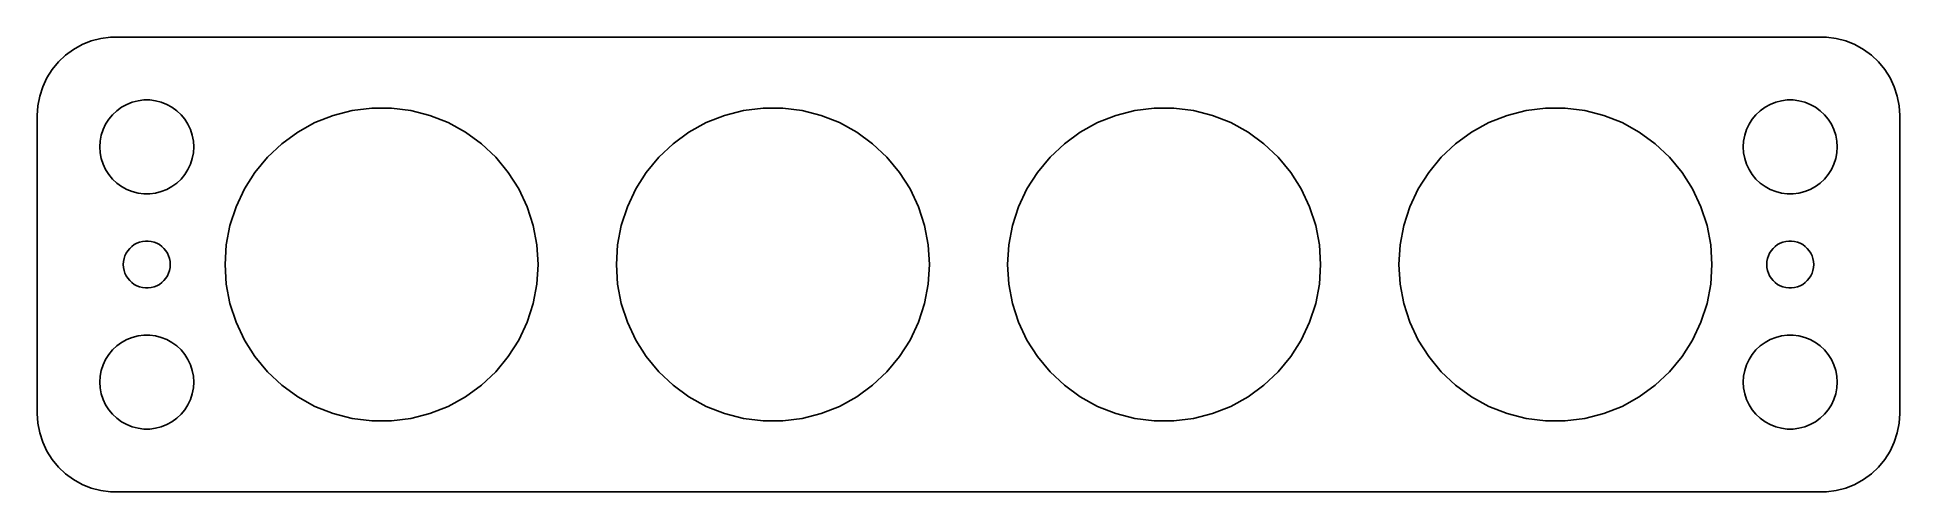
# Model space of a CAD drawing. Header units: metres. Extents: x -60 to 60, y 25 to 53.
import ezdxf

# ---------------------------------------------------------------- set-up
doc = ezdxf.new("R2010")
doc.units = ezdxf.units.M

msp = doc.modelspace()

# ---------------------------------------------------------------- linework, layer by layer
for p, q in [((-57.1791, 52.7216), (-57.6871, 52.3526)), ((-56.6289, 53.0241), (-57.1791, 52.7216)), ((-56.0451, 53.2553), (-56.6289, 53.0241)), ((-55.4369, 53.4114), (-56.0451, 53.2553)), ((-54.8139, 53.4901), (-55.4369, 53.4114)), ((54.8139, 53.4901), (-54.8139, 53.4901)), ((55.4369, 53.4114), (54.8139, 53.4901)), ((56.0451, 53.2553), (55.4369, 53.4114)), ((56.6289, 53.0241), (56.0451, 53.2553)), ((57.1791, 52.7216), (56.6289, 53.0241)), ((57.6871, 52.3526), (57.1791, 52.7216)), ((-58.5451, 51.4389), (-58.8815, 50.9088)), ((-58.1448, 51.9227), (-58.5451, 51.4389)), ((-57.6871, 52.3526), (-58.1448, 51.9227)), ((58.1448, 51.9227), (57.6871, 52.3526)), ((58.5451, 51.4389), (58.1448, 51.9227)), ((58.8815, 50.9088), (58.5451, 51.4389)), ((-59.1489, 50.3406), (-59.3429, 49.7434)), ((-58.8815, 50.9088), (-59.1489, 50.3406)), ((59.1489, 50.3406), (58.8815, 50.9088)), ((59.3429, 49.7434), (59.1489, 50.3406)), ((-59.4606, 49.1267), (-59.5, 48.5)), ((-59.3429, 49.7434), (-59.4606, 49.1267)), ((-54.6869, 48.5536), (-54.4123, 48.8115)), ((-54.4123, 48.8115), (-54.1075, 49.033)), ((-54.1075, 49.033), (-53.7773, 49.2145)), ((-53.7773, 49.2145), (-53.427, 49.3532)), ((-53.427, 49.3532), (-53.0621, 49.4469)), ((-53.0621, 49.4469), (-52.6884, 49.4941)), ((-52.6884, 49.4941), (-52.3116, 49.4941)), ((-52.3116, 49.4941), (-51.9379, 49.4469)), ((-51.9379, 49.4469), (-51.5729, 49.3532)), ((-51.5729, 49.3532), (-51.2227, 49.2145)), ((-51.2227, 49.2145), (-50.8925, 49.033)), ((-50.8925, 49.033), (-50.5877, 48.8115)), ((-50.5877, 48.8115), (-50.3131, 48.5536)), ((-40.5902, 48.5106), (-39.3738, 48.8229)), ((-39.3738, 48.8229), (-38.1279, 48.9803)), ((-38.1279, 48.9803), (-36.8721, 48.9803)), ((-36.8721, 48.9803), (-35.6262, 48.8229)), ((-35.6262, 48.8229), (-34.4098, 48.5106)), ((-15.5902, 48.5106), (-14.3738, 48.8229)), ((-14.3738, 48.8229), (-13.1279, 48.9803)), ((-13.1279, 48.9803), (-11.8721, 48.9803)), ((-11.8721, 48.9803), (-10.6262, 48.8229)), ((-10.6262, 48.8229), (-9.40982, 48.5106)), ((9.40982, 48.5106), (10.6262, 48.8229)), ((10.6262, 48.8229), (11.8721, 48.9803)), ((11.8721, 48.9803), (13.1279, 48.9803)), ((13.1279, 48.9803), (14.3738, 48.8229)), ((14.3738, 48.8229), (15.5902, 48.5106)), ((34.4098, 48.5106), (35.6262, 48.8229)), ((35.6262, 48.8229), (36.8721, 48.9803)), ((36.8721, 48.9803), (38.1279, 48.9803)), ((38.1279, 48.9803), (39.3738, 48.8229)), ((39.3738, 48.8229), (40.5902, 48.5106)), ((50.3131, 48.5536), (50.5877, 48.8115)), ((50.5877, 48.8115), (50.8925, 49.033)), ((50.8925, 49.033), (51.2227, 49.2145)), ((51.2227, 49.2145), (51.5729, 49.3532)), ((51.5729, 49.3532), (51.9379, 49.4469)), ((51.9379, 49.4469), (52.3116, 49.4941)), ((52.3116, 49.4941), (52.6884, 49.4941)), ((52.6884, 49.4941), (53.0621, 49.4469)), ((53.0621, 49.4469), (53.427, 49.3532)), ((53.427, 49.3532), (53.7773, 49.2145)), ((53.7773, 49.2145), (54.1075, 49.033)), ((54.1075, 49.033), (54.4123, 48.8115)), ((54.4123, 48.8115), (54.6869, 48.5536)), ((59.4606, 49.1267), (59.3429, 49.7434)), ((59.5, 48.5), (59.4606, 49.1267)), ((-59.5, 48.5), (-59.5, 29.5)), ((-55.4057, 47.2461), (-55.2893, 47.6044)), ((-55.2893, 47.6044), (-55.1289, 47.9453)), ((-55.1289, 47.9453), (-54.927, 48.2634)), ((-54.927, 48.2634), (-54.6869, 48.5536)), ((-50.3131, 48.5536), (-50.0729, 48.2634)), ((-50.0729, 48.2634), (-49.8711, 47.9453)), ((-49.8711, 47.9453), (-49.7107, 47.6044)), ((-49.7107, 47.6044), (-49.5942, 47.2461)), ((-42.8583, 47.4433), (-41.7578, 48.0483)), ((-41.7578, 48.0483), (-40.5902, 48.5106)), ((-34.4098, 48.5106), (-33.2422, 48.0483)), ((-33.2422, 48.0483), (-32.1417, 47.4433)), ((-17.8583, 47.4433), (-16.7578, 48.0483)), ((-16.7578, 48.0483), (-15.5902, 48.5106)), ((-9.40982, 48.5106), (-8.2422, 48.0483)), ((-8.2422, 48.0483), (-7.14172, 47.4433)), ((7.14172, 47.4433), (8.2422, 48.0483)), ((8.2422, 48.0483), (9.40982, 48.5106)), ((15.5902, 48.5106), (16.7578, 48.0483)), ((16.7578, 48.0483), (17.8583, 47.4433)), ((32.1417, 47.4433), (33.2422, 48.0483)), ((33.2422, 48.0483), (34.4098, 48.5106)), ((40.5902, 48.5106), (41.7578, 48.0483)), ((41.7578, 48.0483), (42.8583, 47.4433)), ((49.5942, 47.2461), (49.7107, 47.6044)), ((49.7107, 47.6044), (49.8711, 47.9453)), ((49.8711, 47.9453), (50.0729, 48.2634)), ((50.0729, 48.2634), (50.3131, 48.5536)), ((54.6869, 48.5536), (54.927, 48.2634)), ((54.927, 48.2634), (55.1289, 47.9453)), ((55.1289, 47.9453), (55.2893, 47.6044)), ((55.2893, 47.6044), (55.4057, 47.2461)), ((59.5, 29.5), (59.5, 48.5)), ((-55.5, 46.5), (-55.4763, 46.876)), ((-55.4763, 46.124), (-55.5, 46.5)), ((-55.4763, 46.876), (-55.4057, 47.2461)), ((-49.5942, 47.2461), (-49.5237, 46.876)), ((-49.5237, 46.876), (-49.5, 46.5)), ((-49.5, 46.5), (-49.5237, 46.124)), ((-44.7897, 45.8455), (-43.8742, 46.7051)), ((-43.8742, 46.7051), (-42.8583, 47.4433)), ((-32.1417, 47.4433), (-31.1257, 46.7051)), ((-31.1257, 46.7051), (-30.2103, 45.8455)), ((-19.7897, 45.8455), (-18.8742, 46.7051)), ((-18.8742, 46.7051), (-17.8583, 47.4433)), ((-7.14172, 47.4433), (-6.12575, 46.7051)), ((-6.12575, 46.7051), (-5.21031, 45.8455)), ((5.21031, 45.8455), (6.12575, 46.7051)), ((6.12575, 46.7051), (7.14172, 47.4433)), ((17.8583, 47.4433), (18.8742, 46.7051)), ((18.8742, 46.7051), (19.7897, 45.8455)), ((30.2103, 45.8455), (31.1257, 46.7051)), ((31.1257, 46.7051), (32.1417, 47.4433)), ((42.8583, 47.4433), (43.8742, 46.7051)), ((43.8742, 46.7051), (44.7897, 45.8455)), ((49.5, 46.5), (49.5237, 46.876)), ((49.5237, 46.124), (49.5, 46.5)), ((49.5237, 46.876), (49.5942, 47.2461)), ((55.4057, 47.2461), (55.4763, 46.876)), ((55.4763, 46.876), (55.5, 46.5)), ((55.5, 46.5), (55.4763, 46.124)), ((-55.4057, 45.7539), (-55.4763, 46.124)), ((-55.2893, 45.3956), (-55.4057, 45.7539)), ((-55.1289, 45.0547), (-55.2893, 45.3956)), ((-49.7107, 45.3956), (-49.8711, 45.0547)), ((-49.5942, 45.7539), (-49.7107, 45.3956)), ((-49.5237, 46.124), (-49.5942, 45.7539)), ((-45.5902, 44.8778), (-44.7897, 45.8455)), ((-30.2103, 45.8455), (-29.4098, 44.8778)), ((-20.5902, 44.8778), (-19.7897, 45.8455)), ((-5.21031, 45.8455), (-4.40982, 44.8778)), ((4.40982, 44.8778), (5.21031, 45.8455)), ((19.7897, 45.8455), (20.5902, 44.8778)), ((29.4098, 44.8778), (30.2103, 45.8455)), ((44.7897, 45.8455), (45.5902, 44.8778)), ((49.5942, 45.7539), (49.5237, 46.124)), ((49.7107, 45.3956), (49.5942, 45.7539)), ((49.8711, 45.0547), (49.7107, 45.3956)), ((55.2893, 45.3956), (55.1289, 45.0547)), ((55.4057, 45.7539), (55.2893, 45.3956)), ((55.4763, 46.124), (55.4057, 45.7539)), ((-54.927, 44.7366), (-55.1289, 45.0547)), ((-54.6869, 44.4464), (-54.927, 44.7366)), ((-54.4123, 44.1884), (-54.6869, 44.4464)), ((-54.1075, 43.967), (-54.4123, 44.1884)), ((-50.5877, 44.1884), (-50.8925, 43.967)), ((-50.3131, 44.4464), (-50.5877, 44.1884)), ((-50.0729, 44.7366), (-50.3131, 44.4464)), ((-49.8711, 45.0547), (-50.0729, 44.7366)), ((-46.2631, 43.8175), (-45.5902, 44.8778)), ((-29.4098, 44.8778), (-28.7369, 43.8175)), ((-21.2631, 43.8175), (-20.5902, 44.8778)), ((-4.40982, 44.8778), (-3.73692, 43.8175)), ((3.73692, 43.8175), (4.40982, 44.8778)), ((20.5902, 44.8778), (21.2631, 43.8175)), ((28.7369, 43.8175), (29.4098, 44.8778)), ((45.5902, 44.8778), (46.2631, 43.8175)), ((50.0729, 44.7366), (49.8711, 45.0547)), ((50.3131, 44.4464), (50.0729, 44.7366)), ((50.5877, 44.1884), (50.3131, 44.4464)), ((50.8925, 43.967), (50.5877, 44.1884)), ((54.4123, 44.1884), (54.1075, 43.967)), ((54.6869, 44.4464), (54.4123, 44.1884)), ((54.927, 44.7366), (54.6869, 44.4464)), ((55.1289, 45.0547), (54.927, 44.7366)), ((-53.7773, 43.7855), (-54.1075, 43.967)), ((-53.427, 43.6468), (-53.7773, 43.7855)), ((-53.0621, 43.5531), (-53.427, 43.6468)), ((-52.6884, 43.5059), (-53.0621, 43.5531)), ((-52.3116, 43.5059), (-52.6884, 43.5059)), ((-51.9379, 43.5531), (-52.3116, 43.5059)), ((-51.5729, 43.6468), (-51.9379, 43.5531)), ((-51.2227, 43.7855), (-51.5729, 43.6468)), ((-50.8925, 43.967), (-51.2227, 43.7855)), ((-46.7978, 42.6812), (-46.2631, 43.8175)), ((-28.7369, 43.8175), (-28.2022, 42.6812)), ((-21.7978, 42.6812), (-21.2631, 43.8175)), ((-3.73692, 43.8175), (-3.20222, 42.6812)), ((3.20222, 42.6812), (3.73692, 43.8175)), ((21.2631, 43.8175), (21.7978, 42.6812)), ((28.2022, 42.6812), (28.7369, 43.8175)), ((46.2631, 43.8175), (46.7978, 42.6812)), ((51.2227, 43.7855), (50.8925, 43.967)), ((51.5729, 43.6468), (51.2227, 43.7855)), ((51.9379, 43.5531), (51.5729, 43.6468)), ((52.3116, 43.5059), (51.9379, 43.5531)), ((52.6884, 43.5059), (52.3116, 43.5059)), ((53.0621, 43.5531), (52.6884, 43.5059)), ((53.427, 43.6468), (53.0621, 43.5531)), ((53.7773, 43.7855), (53.427, 43.6468)), ((54.1075, 43.967), (53.7773, 43.7855)), ((-47.1858, 41.4869), (-46.7978, 42.6812)), ((-28.2022, 42.6812), (-27.8142, 41.4869)), ((-22.1858, 41.4869), (-21.7978, 42.6812)), ((-3.20222, 42.6812), (-2.81416, 41.4869)), ((2.81416, 41.4869), (3.20222, 42.6812)), ((21.7978, 42.6812), (22.1858, 41.4869)), ((27.8142, 41.4869), (28.2022, 42.6812)), ((46.7978, 42.6812), (47.1858, 41.4869)), ((-52.9635, 40.4266), (-52.7811, 40.4734)), ((-52.7811, 40.4734), (-52.5942, 40.497)), ((-52.5942, 40.497), (-52.4058, 40.497)), ((-52.4058, 40.497), (-52.2189, 40.4734)), ((-52.2189, 40.4734), (-52.0365, 40.4266)), ((-47.4211, 40.2533), (-47.1858, 41.4869)), ((-27.8142, 41.4869), (-27.5788, 40.2533)), ((-22.4211, 40.2533), (-22.1858, 41.4869)), ((-2.81416, 41.4869), (-2.57884, 40.2533)), ((2.57884, 40.2533), (2.81416, 41.4869)), ((22.1858, 41.4869), (22.4211, 40.2533)), ((27.5788, 40.2533), (27.8142, 41.4869)), ((47.1858, 41.4869), (47.4211, 40.2533)), ((52.0365, 40.4266), (52.2189, 40.4734)), ((52.2189, 40.4734), (52.4058, 40.497)), ((52.4058, 40.497), (52.5942, 40.497)), ((52.5942, 40.497), (52.7811, 40.4734)), ((52.7811, 40.4734), (52.9635, 40.4266)), ((-53.9882, 39.188), (-53.9529, 39.373)), ((-53.9529, 39.373), (-53.8947, 39.5522)), ((-53.8947, 39.5522), (-53.8145, 39.7226)), ((-53.8145, 39.7226), (-53.7135, 39.8817)), ((-53.7135, 39.8817), (-53.5934, 40.0268)), ((-53.5934, 40.0268), (-53.4561, 40.1558)), ((-53.4561, 40.1558), (-53.3037, 40.2665)), ((-53.3037, 40.2665), (-53.1387, 40.3572)), ((-53.1387, 40.3572), (-52.9635, 40.4266)), ((-52.0365, 40.4266), (-51.8613, 40.3572)), ((-51.8613, 40.3572), (-51.6963, 40.2665)), ((-51.6963, 40.2665), (-51.5439, 40.1558)), ((-51.5439, 40.1558), (-51.4065, 40.0268)), ((-51.4065, 40.0268), (-51.2865, 39.8817)), ((-51.2865, 39.8817), (-51.1855, 39.7226)), ((-51.1855, 39.7226), (-51.1053, 39.5522)), ((-51.1053, 39.5522), (-51.0471, 39.373)), ((-51.0471, 39.373), (-51.0118, 39.188)), ((-47.5, 39), (-47.4211, 40.2533)), ((-27.5788, 40.2533), (-27.5, 39)), ((-22.5, 39), (-22.4211, 40.2533)), ((-2.57884, 40.2533), (-2.5, 39)), ((2.5, 39), (2.57884, 40.2533)), ((22.4211, 40.2533), (22.5, 39)), ((27.5, 39), (27.5788, 40.2533)), ((47.4211, 40.2533), (47.5, 39)), ((51.0118, 39.188), (51.0471, 39.373)), ((51.0471, 39.373), (51.1053, 39.5522)), ((51.1053, 39.5522), (51.1855, 39.7226)), ((51.1855, 39.7226), (51.2865, 39.8817)), ((51.2865, 39.8817), (51.4065, 40.0268)), ((51.4065, 40.0268), (51.5439, 40.1558)), ((51.5439, 40.1558), (51.6963, 40.2665)), ((51.6963, 40.2665), (51.8613, 40.3572)), ((51.8613, 40.3572), (52.0365, 40.4266)), ((52.9635, 40.4266), (53.1387, 40.3572)), ((53.1387, 40.3572), (53.3037, 40.2665)), ((53.3037, 40.2665), (53.4561, 40.1558)), ((53.4561, 40.1558), (53.5934, 40.0268)), ((53.5934, 40.0268), (53.7135, 39.8817)), ((53.7135, 39.8817), (53.8145, 39.7226)), ((53.8145, 39.7226), (53.8947, 39.5522)), ((53.8947, 39.5522), (53.9529, 39.373)), ((53.9529, 39.373), (53.9882, 39.188)), ((-54, 39), (-53.9882, 39.188)), ((-53.9882, 38.812), (-54, 39)), ((-53.9529, 38.627), (-53.9882, 38.812)), ((-53.8947, 38.4478), (-53.9529, 38.627)), ((-53.8145, 38.2774), (-53.8947, 38.4478)), ((-53.7135, 38.1183), (-53.8145, 38.2774)), ((-53.5934, 37.9732), (-53.7135, 38.1183)), ((-51.2865, 38.1183), (-51.4065, 37.9732)), ((-51.1855, 38.2774), (-51.2865, 38.1183)), ((-51.1053, 38.4478), (-51.1855, 38.2774)), ((-51.0471, 38.627), (-51.1053, 38.4478)), ((-51.0118, 38.812), (-51.0471, 38.627)), ((-51.0118, 39.188), (-51, 39)), ((-51, 39), (-51.0118, 38.812)), ((-47.4211, 37.7467), (-47.5, 39)), ((-27.5, 39), (-27.5788, 37.7467)), ((-22.4211, 37.7467), (-22.5, 39)), ((-2.5, 39), (-2.57884, 37.7467)), ((2.57884, 37.7467), (2.5, 39)), ((22.5, 39), (22.4211, 37.7467)), ((27.5788, 37.7467), (27.5, 39)), ((47.5, 39), (47.4211, 37.7467)), ((51, 39), (51.0118, 39.188)), ((51.0118, 38.812), (51, 39)), ((51.0471, 38.627), (51.0118, 38.812)), ((51.1053, 38.4478), (51.0471, 38.627)), ((51.1855, 38.2774), (51.1053, 38.4478)), ((51.2865, 38.1183), (51.1855, 38.2774)), ((51.4065, 37.9732), (51.2865, 38.1183)), ((53.7135, 38.1183), (53.5934, 37.9732)), ((53.8145, 38.2774), (53.7135, 38.1183)), ((53.8947, 38.4478), (53.8145, 38.2774)), ((53.9529, 38.627), (53.8947, 38.4478)), ((53.9882, 38.812), (53.9529, 38.627)), ((53.9882, 39.188), (54, 39)), ((54, 39), (53.9882, 38.812)), ((-53.4561, 37.8442), (-53.5934, 37.9732)), ((-53.3037, 37.7335), (-53.4561, 37.8442)), ((-53.1387, 37.6428), (-53.3037, 37.7335)), ((-52.9635, 37.5734), (-53.1387, 37.6428)), ((-52.7811, 37.5266), (-52.9635, 37.5734)), ((-52.5942, 37.503), (-52.7811, 37.5266)), ((-52.4058, 37.503), (-52.5942, 37.503)), ((-52.2189, 37.5266), (-52.4058, 37.503)), ((-52.0365, 37.5734), (-52.2189, 37.5266)), ((-51.8613, 37.6428), (-52.0365, 37.5734)), ((-51.6963, 37.7335), (-51.8613, 37.6428)), ((-51.5439, 37.8442), (-51.6963, 37.7335)), ((-51.4065, 37.9732), (-51.5439, 37.8442)), ((-47.1858, 36.5131), (-47.4211, 37.7467)), ((-27.5788, 37.7467), (-27.8142, 36.5131)), ((-22.1858, 36.5131), (-22.4211, 37.7467)), ((-2.57884, 37.7467), (-2.81416, 36.5131)), ((2.81416, 36.5131), (2.57884, 37.7467)), ((22.4211, 37.7467), (22.1858, 36.5131)), ((27.8142, 36.5131), (27.5788, 37.7467)), ((47.4211, 37.7467), (47.1858, 36.5131)), ((51.5439, 37.8442), (51.4065, 37.9732)), ((51.6963, 37.7335), (51.5439, 37.8442)), ((51.8613, 37.6428), (51.6963, 37.7335)), ((52.0365, 37.5734), (51.8613, 37.6428)), ((52.2189, 37.5266), (52.0365, 37.5734)), ((52.4058, 37.503), (52.2189, 37.5266)), ((52.5942, 37.503), (52.4058, 37.503)), ((52.7811, 37.5266), (52.5942, 37.503)), ((52.9635, 37.5734), (52.7811, 37.5266)), ((53.1387, 37.6428), (52.9635, 37.5734)), ((53.3037, 37.7335), (53.1387, 37.6428)), ((53.4561, 37.8442), (53.3037, 37.7335)), ((53.5934, 37.9732), (53.4561, 37.8442)), ((-46.7978, 35.3188), (-47.1858, 36.5131)), ((-27.8142, 36.5131), (-28.2022, 35.3188)), ((-21.7978, 35.3188), (-22.1858, 36.5131)), ((-2.81416, 36.5131), (-3.20222, 35.3188)), ((3.20222, 35.3188), (2.81416, 36.5131)), ((22.1858, 36.5131), (21.7978, 35.3188)), ((28.2022, 35.3188), (27.8142, 36.5131)), ((47.1858, 36.5131), (46.7978, 35.3188)), ((-46.2631, 34.1825), (-46.7978, 35.3188)), ((-28.2022, 35.3188), (-28.7369, 34.1825)), ((-21.2631, 34.1825), (-21.7978, 35.3188)), ((-3.20222, 35.3188), (-3.73692, 34.1825)), ((3.73692, 34.1825), (3.20222, 35.3188)), ((21.7978, 35.3188), (21.2631, 34.1825)), ((28.7369, 34.1825), (28.2022, 35.3188)), ((46.7978, 35.3188), (46.2631, 34.1825)), ((-54.927, 33.2634), (-54.6869, 33.5536)), ((-54.6869, 33.5536), (-54.4123, 33.8116)), ((-54.4123, 33.8116), (-54.1075, 34.033)), ((-54.1075, 34.033), (-53.7773, 34.2145)), ((-53.7773, 34.2145), (-53.427, 34.3532)), ((-53.427, 34.3532), (-53.0621, 34.4469)), ((-53.0621, 34.4469), (-52.6884, 34.4941)), ((-52.6884, 34.4941), (-52.3116, 34.4941)), ((-52.3116, 34.4941), (-51.9379, 34.4469)), ((-51.9379, 34.4469), (-51.5729, 34.3532)), ((-51.5729, 34.3532), (-51.2227, 34.2145)), ((-51.2227, 34.2145), (-50.8925, 34.033)), ((-50.8925, 34.033), (-50.5877, 33.8116)), ((-50.5877, 33.8116), (-50.3131, 33.5536)), ((-50.3131, 33.5536), (-50.0729, 33.2634)), ((-45.5902, 33.1222), (-46.2631, 34.1825)), ((-28.7369, 34.1825), (-29.4098, 33.1222)), ((-20.5902, 33.1222), (-21.2631, 34.1825)), ((-3.73692, 34.1825), (-4.40982, 33.1222)), ((4.40982, 33.1222), (3.73692, 34.1825)), ((21.2631, 34.1825), (20.5902, 33.1222)), ((29.4098, 33.1222), (28.7369, 34.1825)), ((46.2631, 34.1825), (45.5902, 33.1222)), ((50.0729, 33.2634), (50.3131, 33.5536)), ((50.3131, 33.5536), (50.5877, 33.8116)), ((50.5877, 33.8116), (50.8925, 34.033)), ((50.8925, 34.033), (51.2227, 34.2145)), ((51.2227, 34.2145), (51.5729, 34.3532)), ((51.5729, 34.3532), (51.9379, 34.4469)), ((51.9379, 34.4469), (52.3116, 34.4941)), ((52.3116, 34.4941), (52.6884, 34.4941)), ((52.6884, 34.4941), (53.0621, 34.4469)), ((53.0621, 34.4469), (53.427, 34.3532)), ((53.427, 34.3532), (53.7773, 34.2145)), ((53.7773, 34.2145), (54.1075, 34.033)), ((54.1075, 34.033), (54.4123, 33.8116)), ((54.4123, 33.8116), (54.6869, 33.5536)), ((54.6869, 33.5536), (54.927, 33.2634)), ((-55.4763, 31.876), (-55.4057, 32.2461)), ((-55.4057, 32.2461), (-55.2893, 32.6044)), ((-55.2893, 32.6044), (-55.1289, 32.9453)), ((-55.1289, 32.9453), (-54.927, 33.2634)), ((-50.0729, 33.2634), (-49.8711, 32.9453)), ((-49.8711, 32.9453), (-49.7107, 32.6044)), ((-49.7107, 32.6044), (-49.5942, 32.2461)), ((-49.5942, 32.2461), (-49.5237, 31.876)), ((-44.7897, 32.1545), (-45.5902, 33.1222)), ((-43.8742, 31.2949), (-44.7897, 32.1545)), ((-30.2103, 32.1545), (-31.1257, 31.2949)), ((-29.4098, 33.1222), (-30.2103, 32.1545)), ((-19.7897, 32.1545), (-20.5902, 33.1222)), ((-18.8742, 31.2949), (-19.7897, 32.1545)), ((-5.21031, 32.1545), (-6.12575, 31.2949)), ((-4.40982, 33.1222), (-5.21031, 32.1545)), ((5.21031, 32.1545), (4.40982, 33.1222)), ((6.12575, 31.2949), (5.21031, 32.1545)), ((19.7897, 32.1545), (18.8742, 31.2949)), ((20.5902, 33.1222), (19.7897, 32.1545)), ((30.2103, 32.1545), (29.4098, 33.1222)), ((31.1257, 31.2949), (30.2103, 32.1545)), ((44.7897, 32.1545), (43.8742, 31.2949)), ((45.5902, 33.1222), (44.7897, 32.1545)), ((49.5237, 31.876), (49.5942, 32.2461)), ((49.5942, 32.2461), (49.7107, 32.6044)), ((49.7107, 32.6044), (49.8711, 32.9453)), ((49.8711, 32.9453), (50.0729, 33.2634)), ((54.927, 33.2634), (55.1289, 32.9453)), ((55.1289, 32.9453), (55.2893, 32.6044)), ((55.2893, 32.6044), (55.4057, 32.2461)), ((55.4057, 32.2461), (55.4763, 31.876)), ((-55.5, 31.5), (-55.4763, 31.876)), ((-55.4763, 31.124), (-55.5, 31.5)), ((-55.4057, 30.7539), (-55.4763, 31.124)), ((-49.5237, 31.124), (-49.5942, 30.7539)), ((-49.5237, 31.876), (-49.5, 31.5)), ((-49.5, 31.5), (-49.5237, 31.124)), ((-42.8583, 30.5567), (-43.8742, 31.2949)), ((-31.1257, 31.2949), (-32.1417, 30.5567)), ((-17.8583, 30.5567), (-18.8742, 31.2949)), ((-6.12575, 31.2949), (-7.14172, 30.5567)), ((7.14172, 30.5567), (6.12575, 31.2949)), ((18.8742, 31.2949), (17.8583, 30.5567)), ((32.1417, 30.5567), (31.1257, 31.2949)), ((43.8742, 31.2949), (42.8583, 30.5567)), ((49.5, 31.5), (49.5237, 31.876)), ((49.5237, 31.124), (49.5, 31.5)), ((49.5942, 30.7539), (49.5237, 31.124)), ((55.4763, 31.124), (55.4057, 30.7539)), ((55.4763, 31.876), (55.5, 31.5)), ((55.5, 31.5), (55.4763, 31.124)), ((-55.2893, 30.3956), (-55.4057, 30.7539)), ((-55.1289, 30.0547), (-55.2893, 30.3956)), ((-54.927, 29.7366), (-55.1289, 30.0547)), ((-49.8711, 30.0547), (-50.0729, 29.7366)), ((-49.7107, 30.3956), (-49.8711, 30.0547)), ((-49.5942, 30.7539), (-49.7107, 30.3956)), ((-41.7578, 29.9517), (-42.8583, 30.5567)), ((-40.5902, 29.4894), (-41.7578, 29.9517)), ((-33.2422, 29.9517), (-34.4098, 29.4894)), ((-32.1417, 30.5567), (-33.2422, 29.9517)), ((-16.7578, 29.9517), (-17.8583, 30.5567)), ((-15.5902, 29.4894), (-16.7578, 29.9517)), ((-8.2422, 29.9517), (-9.40982, 29.4894)), ((-7.14172, 30.5567), (-8.2422, 29.9517)), ((8.2422, 29.9517), (7.14172, 30.5567)), ((9.40982, 29.4894), (8.2422, 29.9517)), ((16.7578, 29.9517), (15.5902, 29.4894)), ((17.8583, 30.5567), (16.7578, 29.9517)), ((33.2422, 29.9517), (32.1417, 30.5567)), ((34.4098, 29.4894), (33.2422, 29.9517)), ((41.7578, 29.9517), (40.5902, 29.4894)), ((42.8583, 30.5567), (41.7578, 29.9517)), ((49.7107, 30.3956), (49.5942, 30.7539)), ((49.8711, 30.0547), (49.7107, 30.3956)), ((50.0729, 29.7366), (49.8711, 30.0547)), ((55.1289, 30.0547), (54.927, 29.7366)), ((55.2893, 30.3956), (55.1289, 30.0547)), ((55.4057, 30.7539), (55.2893, 30.3956)), ((-59.5, 29.5), (-59.4606, 28.8733)), ((-59.4606, 28.8733), (-59.3429, 28.2566)), ((-54.6869, 29.4464), (-54.927, 29.7366)), ((-54.4123, 29.1885), (-54.6869, 29.4464)), ((-54.1075, 28.967), (-54.4123, 29.1885)), ((-53.7773, 28.7855), (-54.1075, 28.967)), ((-53.427, 28.6468), (-53.7773, 28.7855)), ((-53.0621, 28.5531), (-53.427, 28.6468)), ((-51.5729, 28.6468), (-51.9379, 28.5531)), ((-51.2227, 28.7855), (-51.5729, 28.6468)), ((-50.8925, 28.967), (-51.2227, 28.7855)), ((-50.5877, 29.1885), (-50.8925, 28.967)), ((-50.3131, 29.4464), (-50.5877, 29.1885)), ((-50.0729, 29.7366), (-50.3131, 29.4464)), ((-39.3738, 29.1771), (-40.5902, 29.4894)), ((-38.1279, 29.0197), (-39.3738, 29.1771)), ((-36.8721, 29.0197), (-38.1279, 29.0197)), ((-35.6262, 29.1771), (-36.8721, 29.0197)), ((-34.4098, 29.4894), (-35.6262, 29.1771)), ((-14.3738, 29.1771), (-15.5902, 29.4894)), ((-13.1279, 29.0197), (-14.3738, 29.1771)), ((-11.8721, 29.0197), (-13.1279, 29.0197)), ((-10.6262, 29.1771), (-11.8721, 29.0197)), ((-9.40982, 29.4894), (-10.6262, 29.1771)), ((10.6262, 29.1771), (9.40982, 29.4894)), ((11.8721, 29.0197), (10.6262, 29.1771)), ((13.1279, 29.0197), (11.8721, 29.0197)), ((14.3738, 29.1771), (13.1279, 29.0197)), ((15.5902, 29.4894), (14.3738, 29.1771)), ((35.6262, 29.1771), (34.4098, 29.4894)), ((36.8721, 29.0197), (35.6262, 29.1771)), ((38.1279, 29.0197), (36.8721, 29.0197)), ((39.3738, 29.1771), (38.1279, 29.0197)), ((40.5902, 29.4894), (39.3738, 29.1771)), ((50.3131, 29.4464), (50.0729, 29.7366)), ((50.5877, 29.1885), (50.3131, 29.4464)), ((50.8925, 28.967), (50.5877, 29.1885)), ((51.2227, 28.7855), (50.8925, 28.967)), ((51.5729, 28.6468), (51.2227, 28.7855)), ((51.9379, 28.5531), (51.5729, 28.6468)), ((53.427, 28.6468), (53.0621, 28.5531)), ((53.7773, 28.7855), (53.427, 28.6468)), ((54.1075, 28.967), (53.7773, 28.7855)), ((54.4123, 29.1885), (54.1075, 28.967)), ((54.6869, 29.4464), (54.4123, 29.1885)), ((54.927, 29.7366), (54.6869, 29.4464)), ((59.3429, 28.2566), (59.4606, 28.8733)), ((59.4606, 28.8733), (59.5, 29.5)), ((-59.3429, 28.2566), (-59.1489, 27.6594)), ((-59.1489, 27.6594), (-58.8815, 27.0912)), ((-52.6884, 28.5059), (-53.0621, 28.5531)), ((-52.3116, 28.5059), (-52.6884, 28.5059)), ((-51.9379, 28.5531), (-52.3116, 28.5059)), ((52.3116, 28.5059), (51.9379, 28.5531)), ((52.6884, 28.5059), (52.3116, 28.5059)), ((53.0621, 28.5531), (52.6884, 28.5059)), ((58.8815, 27.0912), (59.1489, 27.6594)), ((59.1489, 27.6594), (59.3429, 28.2566)), ((-58.8815, 27.0912), (-58.5451, 26.5611)), ((-58.5451, 26.5611), (-58.1448, 26.0773)), ((58.1448, 26.0773), (58.5451, 26.5611)), ((58.5451, 26.5611), (58.8815, 27.0912)), ((-58.1448, 26.0773), (-57.6871, 25.6474)), ((-57.6871, 25.6474), (-57.1791, 25.2784)), ((-57.1791, 25.2784), (-56.6289, 24.9759)), ((56.6289, 24.9759), (57.1791, 25.2784)), ((57.1791, 25.2784), (57.6871, 25.6474)), ((57.6871, 25.6474), (58.1448, 26.0773)), ((-56.6289, 24.9759), (-56.0451, 24.7447)), ((-56.0451, 24.7447), (-55.4369, 24.5886)), ((-55.4369, 24.5886), (-54.8139, 24.5099)), ((-54.8139, 24.5099), (54.8139, 24.5099)), ((54.8139, 24.5099), (55.4369, 24.5886)), ((55.4369, 24.5886), (56.0451, 24.7447)), ((56.0451, 24.7447), (56.6289, 24.9759))]:
    msp.add_line(p, q)

doc.saveas('drawing.dxf')
